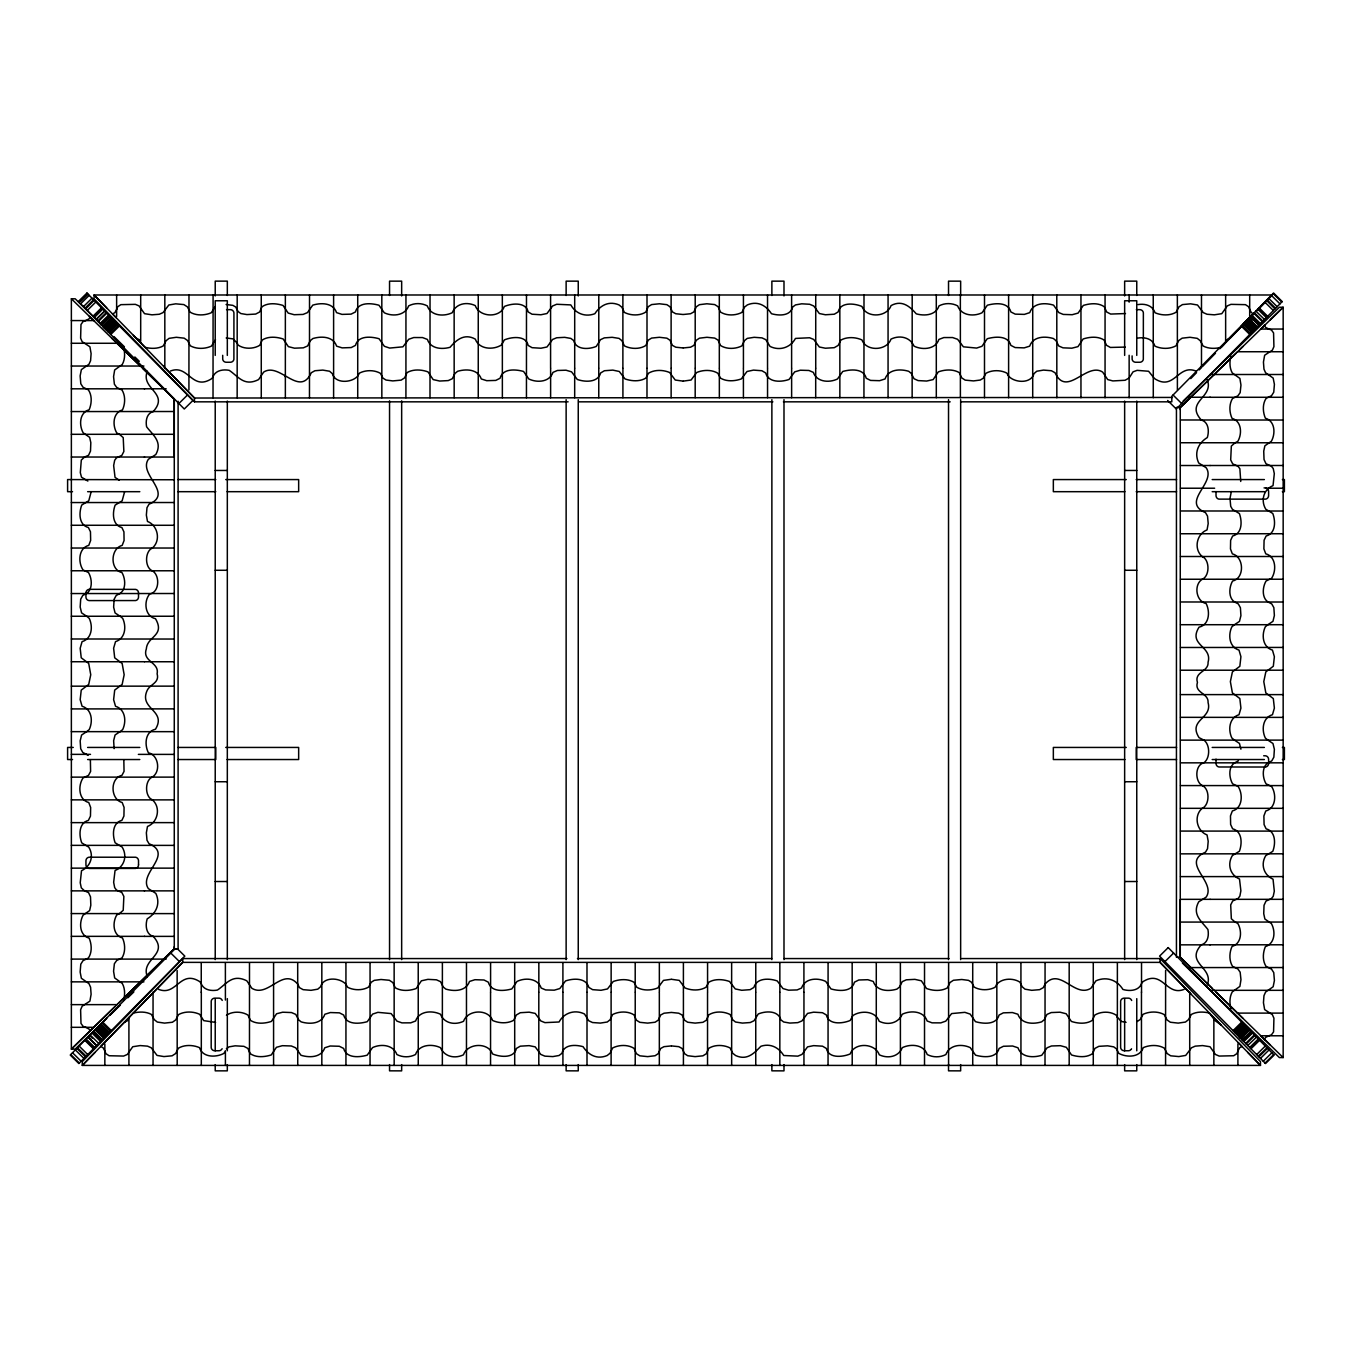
<?xml version="1.0" encoding="UTF-8"?>
<svg xmlns="http://www.w3.org/2000/svg" width="1352" height="1352" viewBox="0 0 1352 1352"><rect width="100%" height="100%" fill="white"/><g stroke="black" fill="none" stroke-linecap="round" stroke-linejoin="round"><path stroke-width="1.5" d="M174.273 401.155L173.698 398.519L142.619 368.285M174.273 456.706L174.273 399.127L71.369 298.792L71.369 1049.118L75.188 1049.118L106.774 1018.309M1132.114 355.897L1132.148 359.328A3.633 3.448 0 0 0 1135.46 362.251L1140.091 362.251A3.633 3.448 0 0 0 1143.319 359.243L1143.369 312.92A3.633 3.448 0 0 0 1139.736 309.642L1136.356 309.642M1180.262 899.655L1180.262 957.233L1211.916 988.075M1180.262 955.205L1180.262 957.233L1283.166 1057.568L1283.166 307.259L1279.364 307.259L1183.051 401.105M249.495 962.641L249.478 1065.41M285.356 397.775L285.356 376.177M1069.178 984.222L1069.178 962.641M273.577 1065.41L273.577 962.641M1080.958 294.99L1080.958 397.775M1240.73 481.464L1239.868 468.738L1238.009 466.271L1232.686 463.854L1230.692 459.917L1231.334 446.075L1235.069 442.78M1216.023 759.131L1216.023 763.745A3.633 3.448 -90 0 0 1219.031 766.99L1265.337 767.023A3.633 3.448 -90 0 0 1268.615 763.39L1268.615 759.418A3.633 3.448 -90 0 0 1265.252 755.785L1263.681 755.785M91.108 491.942L88.776 500.764L81.762 505.023C78.788 512.712 78.754 524.998 88.404 527.533L90.466 531.775L90.652 540.377L88.776 545.363C78.382 548.135 77.977 562.398 83.013 569.919L88.488 572.538C92.037 578.504 92.967 589.202 86.511 593.545M124.553 491.993L122.136 500.832L115.14 505.124C112.267 512.881 112.25 525.049 121.917 527.584L123.928 531.877L124.08 540.479L122.187 545.397C110.34 548.422 109.766 569.834 121.95 572.555C125.432 578.521 126.429 589.286 119.906 593.545L71.369 593.545M1093.278 1065.41L1093.278 962.641M84.551 890.867L81.306 887.841L80.224 882.755L81.509 870.722C90.347 866.531 94.42 856.323 88.776 847.146L81.762 842.887C78.788 835.198 78.754 822.895 88.404 820.377L90.466 816.118L90.652 807.516L88.776 802.53C78.382 799.776 77.977 785.495 83.013 777.975L88.488 775.372L90.601 771.434L90.381 759.892M147.334 371.276C140.152 389.055 169.862 392.908 153.283 411.498M1207.218 985.084C1214.383 967.322 1184.673 963.469 1201.252 944.862M123.607 1000.463C125.077 994.92 125.128 988.498 122.271 983.445L114.666 977.935L113.568 971.243L114.379 963.722L116.661 960.528L122.018 957.858C125.567 952.078 125.28 944.034 122.474 937.984C112.791 935.145 112.317 922.554 116.728 915L119.399 913.58M1230.945 355.914C1229.475 361.44 1229.407 367.862 1232.264 372.932L1239.885 378.425L1240.967 385.117L1240.156 392.655L1237.874 395.849L1232.517 398.502C1228.968 404.282 1229.255 412.343 1232.061 418.376C1241.744 421.232 1242.218 433.806 1237.824 441.36L1235.137 442.78M116.627 309.405L114.835 312.718L112.52 313.918L116.204 317.703M1237.942 1050.927L1239.699 1047.699L1242.015 1046.482L1238.331 1042.713M1231.351 491.52L1229.999 498.364L1230.709 506.29L1232.399 509.298L1239.395 513.574C1242.234 521.348 1242.336 533.499 1232.618 536.034L1230.624 540.344L1230.472 548.946L1232.348 553.864C1244.212 556.889 1244.753 578.301 1232.585 581.022C1229.103 586.988 1228.106 597.753 1234.629 602.012L1283.166 602.012M261.257 308.324L259.635 311.991L255.663 314.07L246.943 314.577L240.825 313.546L238.138 311.568L235.721 307.039L232.848 305.349L226.088 304.487M1093.278 1052.076L1094.9 1048.408L1098.872 1046.33L1107.592 1045.823L1113.71 1046.854L1116.414 1048.831L1118.814 1053.377C1126.757 1057.703 1139.922 1057.636 1143.251 1047.648C1149.724 1044.859 1158.14 1044.521 1164.326 1048.172L1167.182 1053.563L1170.68 1055.811L1178.809 1056.571L1185.721 1055.422L1191.501 1047.783L1195.236 1046.144L1202.553 1045.569L1210.006 1046.735L1215.499 1054.492L1219.166 1056.064L1233.683 1055.743L1236.843 1053.664L1237.908 1051.112M1045.096 984.07C1060.086 966.697 1074.536 998.317 1090.895 988.278L1095.948 980.808C1106.967 975.992 1117.428 980.42 1122.92 989.444C1129.731 991.489 1139.28 990.881 1141.798 983.005A7.199 6.828 0 0 1 1144.367 980.842C1162.889 970.398 1166.607 996.475 1184.183 989.343M1045.096 984.121L1043.271 987.653L1039.62 989.664L1031.745 990.323L1025.002 989.174L1022.213 986.774L1019.932 982.16C1013.206 977.766 1001.595 978.02 996.39 984.797M116.627 309.287L117.709 306.752L120.852 304.656L135.369 304.352L139.053 305.907L144.529 313.681L151.982 314.83L159.299 314.255L163.034 312.616L168.831 304.994L175.726 303.828L183.872 304.589L187.37 306.853L190.226 312.227C196.395 315.895 204.828 315.54 211.284 312.751L215.34 306.414M90.212 316.706L88.995 318.886L85.7 320.576M1264.34 1039.671L1265.54 1037.474L1268.835 1035.784M261.257 308.256L262.187 306.65C268.102 302.561 276.433 303.406 283.024 305.434L288.196 313.089L294.144 314.712L303.068 314.425L307.462 312.616L312.768 305.146C321.32 302.51 333.234 302.78 336.547 312.633L341.971 314.391L351.081 314.137L355.424 311.957C358.145 301.902 371.073 303.017 378.966 305.231L384.306 312.785C392.925 316.875 405.093 315.557 408.659 305.873A19.384 18.404 0 0 1 427.316 305.89C430.713 315.979 443.828 316.824 452.244 312.718C455.962 303.608 466.491 301.479 475.245 305.586C479.385 317.399 499.97 318.379 504.347 306.481C511.664 303.338 525.894 301.665 528.159 311.94L532.046 314.222L540.918 314.762L546.985 313.529L552.579 305.991L556.669 304.268L570.814 304.91C575.513 313.478 585.112 317.399 594.846 313.715C600.018 305.755 608.4 300.499 618.962 304.893L621.835 307.174L624.421 312.43C630.809 315.675 639.682 315.979 645.8 312.058L648.25 306.684L651.613 304.572L659.438 303.777L666.891 304.673L670.017 306.786L672.434 311.923L675.78 313.748L682.963 314.492M1093.278 1052.143L1092.348 1053.749C1086.433 1057.856 1078.102 1056.994 1071.528 1054.966L1066.339 1047.31L1060.39 1045.688L1051.467 1045.975L1047.073 1047.8L1041.784 1055.27C1033.215 1057.906 1021.301 1057.636 1017.988 1047.783L1012.58 1046.009L1003.454 1046.262L999.111 1048.442C996.39 1058.515 983.479 1057.399 975.569 1055.168L970.229 1047.614C961.644 1043.575 949.425 1044.775 945.893 1054.543A19.384 18.404 0 0 1 927.218 1054.526C923.822 1044.437 910.724 1043.575 902.291 1047.682C898.59 1056.791 888.061 1058.92 879.29 1054.813C875.167 1043.017 854.582 1042.037 850.188 1053.935C842.871 1057.061 828.641 1058.751 826.376 1048.459L822.489 1046.178L813.617 1045.637L807.55 1046.87L801.973 1054.425L797.866 1056.149L783.721 1055.506C778.904 1047.648 770.64 1043.051 760.906 1046.262C754.298 1052.971 747.284 1060.914 735.589 1055.523L732.699 1053.225L730.114 1047.969C723.742 1044.724 714.87 1044.437 708.735 1048.358L706.302 1053.732L702.922 1055.827L695.097 1056.622L687.661 1055.726L684.534 1053.614L682.101 1048.476L678.772 1046.668L671.572 1045.924M358.145 375.602C352.466 382.92 335.245 384.205 332.322 373.625L329.533 371.225L322.807 370.093L314.915 370.735L311.281 372.746C299.519 398.13 279.594 361.542 263.64 372.121L258.587 379.591C243.985 386.875 238.307 376.346 229.215 370.347C222.793 369.079 214.968 370.482 212.737 377.411A7.199 6.828 0 0 1 210.168 379.574C191.646 390.018 187.928 363.925 170.369 371.073M358.145 375.248L359.531 373.067C365.784 369.89 374.301 369.806 380.402 373.338L382.988 378.154L386.047 380.047L392.79 380.909L401.138 380.132L404.586 377.867L407.087 372.594C413.239 368.995 421.452 369.502 427.993 371.885L433.181 379.591L439.67 381.044L448.239 380.588L452.295 378.729L454.999 373.439L457.618 371.293C466.254 368.724 477.915 369.18 481.278 378.949L486.72 380.689L495.762 380.419L500.088 378.239C502.69 368.183 515.703 369.248 523.579 371.462L528.801 378.966C537.133 383.005 549.605 382.16 552.968 372.375L557.413 370.465L566.015 370.211L571.575 371.851L577.287 379.456C585.112 382.227 597.888 382.751 600.643 372.966L604.412 370.735L612.811 370.11L619.284 371.479L625.03 378.932C631.536 381.213 639.733 381.822 645.8 378.104L648.504 373.22C654.638 369.502 663.105 369.755 669.612 372.493L675.24 380.03L682.98 381.112M996.407 985.169L995.004 987.332C988.768 990.509 980.251 990.593 974.133 987.061L971.547 982.262L968.505 980.352L961.745 979.49L953.413 980.268L949.966 982.549L947.465 987.805C941.296 991.405 933.083 990.898 926.543 988.515L921.371 980.808L914.881 979.355L906.296 979.811L902.24 981.67L899.536 986.977L896.917 989.106C888.281 991.675 876.62 991.236 873.274 981.451L867.815 979.71L858.773 979.997L854.447 982.177C851.777 992.233 838.882 991.151 830.973 988.937L825.734 981.434C817.453 977.479 804.879 978.138 801.567 988.025L797.139 989.934L788.52 990.188L782.977 988.566L777.265 980.961C769.423 978.172 756.647 977.648 753.892 987.433L750.123 989.664L741.741 990.289L735.268 988.937L729.522 981.484C722.999 979.186 714.802 978.594 708.735 982.296L706.048 987.197C699.897 990.915 691.43 990.644 684.923 987.906L679.295 980.386L671.555 979.304M119.483 913.58L123.218 910.302L123.86 896.444L121.849 892.506L116.526 890.089L114.683 887.639L113.653 882.332L115.038 870.553C124.249 866.767 127.629 855.9 122.136 847.062L115.14 842.786C112.3 835.012 112.199 822.861 121.917 820.326L123.928 816.017L124.08 807.431L122.187 802.513C110.34 799.471 109.766 778.059 121.95 775.338L124.046 771.384L123.826 759.841M178.092 401.24L178.092 948.766L173.698 949.391L118.418 1003.252M1270.322 319.799L1283.166 307.259L1180.262 407.594L1180.262 957.233L1176.443 957.233L1176.443 407.594L1180.854 406.986L1236.134 353.125M104.848 1050.994L103.056 1047.699L100.741 1046.482L182.723 962.37L1160.05 962.387L1190.892 994.041M1202.418 366.629L1215.482 353.227M566.894 958.568L182.723 958.568L82.286 1061.607L82.286 1065.41L1260.47 1065.41L1260.47 1061.607L1160.05 958.568L961.627 958.568M94.927 1052.464L82.286 1065.41L182.723 962.37L182.723 958.568M1199.207 369.924L1201.489 367.575M1250.11 317.703L1230.32 338L1226.72 339.893L1225.233 342.85A18.945 17.998 0 0 1 1225.013 343.442M568.11 401.831L194.485 401.831L94.065 298.792L94.065 294.99L1272.249 294.99L1256.701 310.926M1190.74 378.628L1196.554 372.645M1219.842 348.748L1253.321 314.408M1260.605 306.938L1272.249 294.99M1223.746 344.743L1221.211 347.329C1215.33 348.799 1208.57 348.9 1203.145 345.994L1200.238 340.721L1197.23 338.338L1189.98 337.29L1182.138 338.169L1178.843 340.467L1175.97 345.825C1169.7 349.255 1161.317 349.07 1154.895 346.112C1152.597 338.693 1144.975 336.952 1137.86 338.068M174.678 949.155L70.253 1055.05L78.872 1063.551L184.818 956.117L177.636 949.019M1171.762 396.322L1273.601 293.046L1282.22 301.564L1177.795 407.442M78.788 302.02L87.424 293.536M80.867 301.259L88.049 294.178M80.596 303.862L89.215 295.344M83.385 306.684L92.004 298.184M84.939 308.256L93.558 299.755M85.599 308.932L94.116 300.313M87.187 310.537L95.806 302.037M92.882 316.317L101.501 307.8M93.457 316.892L102.076 308.391M94.184 317.635L102.803 309.135M96.009 319.478L104.628 310.977M96.11 319.579L104.729 311.078M97.631 321.134L106.25 312.633M98.172 321.675L106.791 313.174M100.065 323.601L108.684 315.1M100.538 324.074L109.157 315.574M106.774 318.903L109.647 316.064M101.197 324.75L109.816 316.25L101.316 324.869M101.484 325.038L110.07 316.486M101.653 325.207L110.272 316.706M102.87 326.44L111.489 317.94M103.158 326.728L111.777 318.227M103.394 326.964L111.946 318.396M103.546 327.133L112.182 318.633M103.732 327.319L106.605 324.48M109.478 321.641L112.351 318.802M103.935 327.522L112.554 319.021M104.138 327.725L112.689 319.14M104.358 327.961L112.841 319.309M104.526 328.13L113.061 319.528M104.881 328.485L113.45 319.917M105.236 328.857L113.838 320.323M105.591 329.212L114.21 320.694M106.166 329.787L114.802 321.286M106.267 329.888L114.835 321.337M106.74 330.378L115.224 321.725M106.859 330.496L115.528 322.046M107.585 331.24L116.356 322.875M112.216 327.285L116.526 323.043M108.092 331.747L116.728 323.246M108.464 332.119L117.1 323.618M108.65 332.305L117.337 323.872M109.833 333.505L118.469 325.004M110.779 334.468L119.415 325.967M178.87 403.521L187.506 395.021M1164.968 961.576L1173.587 953.076M1233.058 1030.63L1241.677 1022.129M1233.649 1031.238L1242.285 1022.737M1234.004 1031.593L1242.623 1023.092M1235.12 1032.725L1243.823 1024.292M1235.373 1032.979L1243.992 1024.478M1235.745 1033.367L1244.381 1024.85M1236.1 1033.722L1244.871 1025.374M1245.564 1026.05L1236.979 1034.601L1245.682 1026.185M1246.206 1026.709L1237.638 1035.277L1246.307 1026.81M1238.263 1035.902L1246.882 1027.402M1238.635 1036.274L1247.22 1027.757M1238.973 1036.629L1247.642 1028.179M1239.311 1036.967L1248.031 1028.568M1239.48 1037.153L1248.251 1028.787L1239.632 1037.305M1239.919 1037.576L1248.538 1029.075M1240.122 1037.795L1248.741 1029.294M1240.291 1037.964L1248.927 1029.463M1240.528 1038.201L1249.079 1029.632M1240.697 1038.37L1249.316 1029.869M1240.984 1038.657L1243.857 1035.835M1242.201 1039.891L1250.82 1031.39M1242.37 1040.06L1250.938 1031.525M1242.572 1040.279L1251.158 1031.728M1242.657 1040.364L1251.276 1031.863M1242.826 1040.533L1251.445 1032.032M1243.316 1041.023L1251.935 1032.522M1243.789 1041.513L1252.408 1032.996M1245.682 1043.423L1254.301 1034.922M1246.223 1043.981L1254.842 1035.463M1247.744 1045.518L1256.464 1037.119M1249.67 1047.462L1258.289 1038.961M1250.397 1048.206L1259.016 1039.705M1250.972 1048.797L1259.591 1040.296M1256.667 1054.577L1265.286 1046.059M1258.239 1056.166L1266.993 1047.783M1258.898 1056.841L1267.534 1048.341M1260.453 1058.413L1269.089 1049.912M1263.258 1061.252L1271.877 1052.752M1265.049 1063.078L1273.685 1054.577M215.492 339.774L211.419 346.112C204.997 349.07 196.615 349.255 190.345 345.825L187.489 340.467L184.193 338.169L176.335 337.29L169.101 338.338L166.093 340.721L163.169 345.994C157.745 348.9 150.985 348.799 145.103 347.329L133.409 335.347M114.903 1006.665L71.369 1049.118L174.273 948.766L174.273 399.127M1239.632 349.695L1242.927 346.501M1265.168 324.818L1260.571 329.296M109.782 1015.386L120.328 1005.111M127.849 997.793L133.865 991.912M163.66 366.358L194.502 398.029L1172.438 397.437M86.427 593.562L82.776 595.455L80.697 599.173L80.174 607.031L81.593 612.878L86.697 616.275M1268.091 762.832L1271.759 760.906L1273.854 757.188L1274.378 749.329L1272.959 743.499L1267.889 740.119M119.838 593.562L116.188 595.488L114.126 599.274L113.636 607.166L115.072 612.929L120.091 616.275M1234.663 762.832L1238.347 760.872M297.677 984.07C282.669 966.697 268.237 998.317 251.861 988.278L246.808 980.808C232.206 973.524 226.528 984.053 217.435 990.053C211.03 991.303 203.172 989.951 200.958 983.005A7.199 6.828 0 0 0 198.406 980.842C179.867 970.398 176.149 996.475 158.59 989.343M1008.169 375.602C1013.848 382.92 1031.086 384.205 1033.993 373.625L1036.781 371.225L1043.524 370.093L1051.4 370.735L1055.05 372.746C1066.796 398.13 1086.721 361.542 1102.674 372.121L1107.727 379.591L1112.865 380.926L1125.084 380.267L1129.157 377.969L1133.044 371.851L1137.1 370.347L1148.592 371.259L1153.577 377.411A7.199 6.828 0 0 0 1156.146 379.574C1174.668 390.018 1178.386 363.925 1195.962 371.073M226.359 1048.831L229.046 1046.854L235.163 1045.823L243.884 1046.33L247.855 1048.408L249.478 1052.076M226.443 1015.251C232.46 1011.11 241.805 1011.296 247.957 1015.082L250.492 1020.388C256.525 1024.309 264.806 1023.582 271.38 1021.436L276.585 1013.763L282.703 1012.209L291.525 1012.563L295.784 1014.406L298.538 1019.746L301.107 1021.858C309.726 1024.478 321.539 1024.022 324.852 1014.253L330.361 1012.547L339.436 1012.851L343.695 1015.048C346.349 1025.103 359.446 1023.903 367.271 1021.673L372.594 1014.101L377.884 1012.344L391.134 1013.577L396.964 1021.132L401.95 1022.872L410.721 1022.839L415.622 1020.997C419.002 1010.873 432.099 1010.197 440.482 1014.237C444.149 1023.413 454.847 1025.424 463.55 1021.284C467.724 1009.488 488.241 1008.66 492.618 1020.49C499.057 1023.346 507.406 1023.785 513.675 1020.304L516.396 1014.963L520.3 1012.716L529.156 1012.175L535.206 1013.408L540.817 1020.946L544.94 1022.636L559.069 1021.994C563.868 1012.918 574.752 1009.167 584.503 1014L588.728 1020.743L592.531 1022.534L600.372 1023.092L607.268 1022.011L610.09 1019.729L612.676 1014.49C619.064 1011.296 627.919 1010.975 634.02 1014.896L636.454 1020.236L639.817 1022.315L647.625 1023.109L655.095 1022.23L658.221 1020.152L660.672 1015.014L664.018 1013.206L671.183 1012.462M86.663 731.652L81.593 735.032L80.174 740.862L80.697 748.721L82.776 752.456L86.46 754.365M120.058 731.652L115.072 734.981L113.636 740.727L114.126 748.636M1234.444 624.742L1239.463 621.396L1240.916 615.633L1240.409 607.724L1238.347 603.955L1234.697 602.029M1267.838 624.742L1272.959 621.328L1274.378 615.498L1273.854 607.639L1271.759 603.922L1268.108 602.029M1268.024 762.832C1261.585 767.159 1262.514 777.873 1266.063 783.822L1271.539 786.442C1276.558 793.962 1276.17 808.226 1265.759 810.997L1263.883 815.983L1264.086 824.585L1266.131 828.844C1275.781 831.362 1275.747 843.665 1272.773 851.354L1265.776 855.613C1260.267 864.638 1263.985 875.217 1273.043 879.189L1274.311 891.205L1273.229 896.308L1271.336 898.641L1265.979 901.108L1264.035 905.299L1263.731 913.682L1264.88 919.005L1271.404 923.602C1275.747 931.393 1274.953 943.628 1265.371 946.637C1262.802 952.737 1262.295 960.833 1266.148 966.477L1271.556 969.147L1273.753 972.612L1274.412 980.487L1273.161 986.74L1265.573 992.081L1263.968 995.68L1263.444 1002.745L1264.644 1009.589L1272.384 1014.693L1273.922 1018.208L1273.567 1031.88L1271.472 1034.804L1268.953 1035.784M1283.166 762.832L1234.629 762.832C1228.106 767.074 1229.103 777.839 1232.585 783.805L1238.077 786.408C1243.079 793.894 1242.758 808.226 1232.348 810.963L1230.472 815.881L1230.624 824.483L1232.618 828.793C1242.285 831.328 1242.285 843.479 1239.395 851.253L1232.399 855.529C1226.923 864.367 1230.303 875.234 1239.497 879.003L1240.882 890.799L1239.868 896.089L1238.009 898.556L1232.686 900.973L1230.692 904.911L1231.334 918.768L1235.069 922.047M151.863 548.439C161.226 541.189 158.083 525.438 147.486 521.45L146.354 515.095L146.996 507.659L149.007 504.228C174.307 493.311 137.938 474.417 148.382 459.274L155.835 454.509C162.916 441.597 152.506 434.736 146.607 426.793C145.475 420.928 146.607 413.34 153.249 411.532M1202.672 807.921C1193.309 815.188 1196.452 830.922 1207.049 834.928L1208.198 841.282L1207.539 848.701L1205.528 852.149C1180.245 863.066 1216.597 881.96 1206.153 897.086L1198.7 901.852C1191.619 914.78 1202.029 921.625 1207.928 929.568C1209.06 935.432 1207.944 942.986 1201.336 944.828M152.117 777.163C144.985 780.357 144.698 795.365 151.508 799.471M1202.384 579.231C1209.651 575.918 1209.786 561.029 1203.043 556.906M86.731 731.635L89.232 729.556C93.136 721.258 91.936 709.192 82.066 706.234L80.174 699.643L81.238 690.111L88.708 684.467L90.753 674.749L88.708 663.426L81.238 657.799L80.174 648.267L82.066 641.659C91.936 638.702 93.153 626.669 89.232 618.354L86.731 616.275M1267.804 624.742L1265.32 626.804C1261.332 635.136 1262.683 647.152 1272.469 650.126L1274.378 656.734L1273.314 666.249L1265.827 671.893L1263.782 681.611L1265.827 692.934L1273.314 698.578L1274.378 708.11L1272.469 714.701C1262.616 717.658 1261.382 729.708 1265.32 738.023L1267.804 740.085M120.176 731.618L122.694 729.539C126.632 721.207 125.297 709.242 115.528 706.268L113.619 699.677L114.7 690.078L122.153 684.433L124.164 674.749L122.153 663.477L114.7 657.832L113.619 648.233L115.528 641.642C125.28 638.651 126.632 626.703 122.694 618.371L120.176 616.292M1234.393 624.742L1231.858 626.838C1227.903 635.17 1229.255 647.118 1239.007 650.109L1240.916 656.7L1239.835 666.299L1232.399 671.927L1230.371 681.611L1232.399 692.9L1239.835 698.528L1240.916 708.127L1239.007 714.718C1229.255 717.709 1227.903 729.658 1231.858 737.989L1234.393 740.085M151.508 548.439C144.749 552.562 144.901 567.451 152.151 570.764M1203.043 807.921C1209.77 803.815 1209.668 788.993 1202.418 785.613M1137.15 1021.537L1140.26 1019.442L1143.116 1014.287C1149.538 1011.33 1157.937 1011.144 1164.19 1014.575L1167.063 1019.932L1170.359 1022.247L1178.2 1023.109L1185.451 1022.061L1188.459 1019.678L1191.366 1014.423C1196.807 1011.516 1203.55 1011.617 1209.432 1013.071M85.599 320.576L83.08 321.573L80.985 324.48L80.613 338.169L82.151 341.684L89.908 346.771L91.108 353.616L90.584 360.68L88.962 364.279L81.373 369.62L80.14 375.89L80.799 383.748L82.996 387.213L88.387 389.883C92.24 395.528 91.75 403.64 89.164 409.74C79.43 412.597 78.889 425.069 83.131 432.758L89.654 437.355L90.821 442.679L90.499 451.061L88.573 455.252L84.601 457.027M152.235 777.113C160.939 771.908 158.742 755.058 148.399 752.794C144.275 744.58 145.12 731.567 155.48 729.218C166.989 710.273 138.867 709.225 147.047 690.703C149.751 684.163 159.823 683.132 157.119 673.786C159.604 662.058 141.791 661.787 146.354 648.825C147.233 636.133 165.485 635.862 155.48 618.692C144.799 616.377 143.413 601.167 149.768 593.95C159.705 592.379 160.043 574.904 152.235 570.781M1202.3 579.247C1193.596 584.47 1195.81 601.319 1206.153 603.567C1210.26 611.797 1209.415 624.793 1199.055 627.159C1187.648 645.259 1212.592 645.986 1208.08 662.226C1208.756 671.978 1194.103 671.572 1197.433 682.422C1194.103 693.255 1208.756 692.849 1208.08 702.601C1212.609 718.841 1187.648 719.568 1199.055 737.668L1203.871 740.102M124.215 1022.399L127.815 1020.523L129.319 1017.549A18.945 17.998 0 0 1 129.522 1016.974M133.341 1013.054C139.239 1011.634 145.965 1011.499 151.39 1014.423L154.314 1019.678L157.322 1022.061L164.555 1023.109L172.414 1022.247L175.709 1019.932L178.565 1014.575C184.835 1011.144 193.218 1011.33 199.64 1014.287L203.713 1020.625L215.593 1022.399M1209.972 465.51L1283.166 465.494M144.512 890.867L71.369 890.867M1125.489 313.546L1110.651 314.07L1106.68 311.991L1105.057 308.324M71.369 457.027L144.563 457.044M1210.023 899.333L1283.166 899.333M1125.253 347.092L1110.364 347.447L1106.578 345.318L1104.043 340.011C1098.027 336.107 1089.746 336.834 1083.155 338.98L1077.966 346.636L1071.832 348.191L1063.01 347.836L1058.768 345.994L1055.996 340.653L1053.428 338.541C1044.809 335.938 1033.013 336.378 1029.683 346.163L1024.174 347.87L1015.115 347.565L1010.857 345.368C1008.119 335.296 995.14 336.513 987.264 338.727L981.941 346.298L976.651 348.072L963.401 346.822L957.588 339.284L952.585 337.544L943.831 337.561L938.913 339.42C935.533 349.475 922.436 350.236 914.053 346.163C910.183 337.206 899.857 334.789 890.985 339.132C886.827 350.928 866.294 351.757 861.934 339.91C855.478 337.054 847.129 336.614 840.86 340.113L838.139 345.453L834.252 347.684L825.379 348.225L819.329 346.991L813.718 339.453L809.595 337.763L795.466 338.423C790.667 347.481 779.783 351.25 770.032 346.416L765.807 339.673L762.004 337.882L754.163 337.307L747.267 338.389L744.445 340.67L741.859 345.909C735.488 349.12 726.632 349.424 720.515 345.504L718.081 340.163L714.718 338.084L706.927 337.29L699.457 338.169L696.314 340.265L693.88 345.402L690.534 347.21L683.351 347.937M683.335 381.112L691.075 380.03L696.702 372.493C703.209 369.755 711.676 369.502 717.811 373.22L720.515 378.104C726.582 381.822 734.778 381.213 741.302 378.932L747.048 371.479L753.52 370.11L761.903 370.735L765.671 372.966C768.426 382.768 781.219 382.227 789.044 379.456L794.739 371.851L800.299 370.211L808.918 370.465L813.346 372.375C816.726 382.109 829.182 383.038 837.513 378.966L842.752 371.462C850.611 369.248 863.624 368.183 866.226 378.239L870.553 380.419L879.594 380.689L885.053 378.949C888.365 369.214 900.077 368.707 908.696 371.293L911.316 373.439L914.02 378.729L918.076 380.588L926.661 381.044L933.15 379.591L938.322 371.885C944.862 369.502 953.076 368.995 959.244 372.594L961.745 377.867L965.193 380.132L973.524 380.909L980.284 380.047L983.327 378.154L985.912 373.338C992.03 369.806 1000.548 369.89 1006.784 373.067L1008.169 375.248M671.2 979.304L663.46 980.386L657.832 987.906C651.326 990.644 642.859 990.915 636.724 987.197L634.02 982.296C627.953 978.594 619.757 979.186 613.25 981.484L607.504 988.937L601.032 990.289L592.632 989.664L588.864 987.433C586.109 977.581 573.332 978.223 565.508 980.961L559.796 988.566L554.236 990.188L545.633 989.934L541.189 988.025C537.842 978.24 525.353 977.412 517.022 981.434L511.8 988.937C503.89 991.134 490.979 992.25 488.309 982.177L483.999 979.997L474.941 979.71L469.499 981.451C466.119 991.219 454.492 991.675 445.839 989.106L443.219 986.977L440.515 981.67L436.459 979.811L427.891 979.355L421.401 980.808L416.213 988.515C409.673 990.898 401.459 991.405 395.308 987.805L392.807 982.549L389.359 980.268L381.01 979.49L374.267 980.352L371.209 982.262L368.623 987.061C362.522 990.593 354.004 990.509 347.751 987.332L346.365 985.169M683.351 314.492L690.551 313.748L693.88 311.923L696.314 306.786L699.44 304.673L706.876 303.777L714.701 304.572L718.081 306.684L720.515 312.058C726.649 315.979 735.522 315.675 741.893 312.43L744.479 307.174L747.369 304.893C757.914 300.499 766.297 305.755 771.468 313.715C778.887 315.81 790.328 316.284 792.661 307.039L795.5 304.91L801.702 303.811L809.645 304.268L813.752 305.991L819.329 313.529L825.396 314.762L834.268 314.222L838.155 311.94C840.42 301.665 854.65 303.338 861.968 306.481C866.378 318.362 886.929 317.399 891.069 305.586C902.021 299.553 909.997 306.566 916.25 313.833C924.667 316.233 935.871 315.303 938.998 305.89A19.384 18.404 0 0 1 957.655 305.873C961.238 315.557 973.406 316.875 982.008 312.785L987.349 305.231C995.258 303.017 1008.169 301.902 1010.89 311.957L1015.234 314.137L1024.36 314.391L1029.768 312.633C1033.08 302.78 1044.995 302.51 1053.563 305.146L1058.853 312.616L1063.247 314.425L1072.17 314.712L1078.119 313.089L1083.307 305.434C1089.881 303.406 1098.213 302.561 1104.128 306.65L1105.057 308.256M671.183 1045.924L664.001 1046.668L660.655 1048.476L658.238 1053.614L655.112 1055.726L647.659 1056.622L639.834 1055.827L636.471 1053.732L634.02 1048.358C627.903 1044.437 619.03 1044.724 612.642 1047.969L610.056 1053.225L607.183 1055.523C596.621 1059.9 588.238 1054.661 583.067 1046.685C575.648 1044.589 564.207 1044.133 561.874 1053.36L559.035 1055.506L552.833 1056.588L544.89 1056.149L540.8 1054.425L535.206 1046.87L529.139 1045.637L520.267 1046.178L516.38 1048.459C514.115 1058.751 499.885 1057.061 492.567 1053.935C488.173 1042.037 467.589 1043 463.466 1054.813C454.542 1059.106 444.385 1056.571 440.465 1047.682C432.048 1043.592 418.951 1044.437 415.537 1054.509A19.384 18.404 0 0 1 396.88 1054.526C393.331 1044.792 381.129 1043.575 372.527 1047.614L367.186 1055.168C359.294 1057.399 346.365 1058.515 343.645 1048.442L339.301 1046.262L330.192 1046.009L324.767 1047.783C321.455 1057.636 309.54 1057.906 300.989 1055.27L295.682 1047.8L291.305 1045.975L282.365 1045.688L276.433 1047.31L271.245 1054.966C264.654 1056.994 256.322 1057.856 250.407 1053.749L249.478 1052.143M1137.995 304.589C1145.212 303.406 1152.597 305.451 1155.031 312.751C1161.503 315.54 1169.919 315.895 1176.105 312.227L1178.961 306.853L1182.459 304.589L1190.588 303.828L1197.5 304.994L1203.28 312.616L1207.015 314.255L1214.333 314.83L1221.785 313.681L1227.278 305.907L1230.945 304.352L1245.462 304.656L1248.623 306.752L1249.687 309.287M119.906 593.545L174.002 593.511M1234.629 762.832L1180.533 762.849M71.369 298.792L75.188 298.792L109.478 332.237M226.528 309.642L230.296 309.642A3.633 3.448 0 0 1 233.93 313.005L233.896 359.328A3.633 3.448 0 0 1 230.584 362.251L225.97 362.251A3.633 3.448 0 0 1 222.725 359.243L222.691 355.322M71.369 320.576L92.781 320.576M1261.754 329.043L1283.166 329.043M71.369 343.273L117.218 343.273M1237.317 351.74L1283.166 351.74M71.369 366.037L143.92 366.037M1209.888 374.504L1283.166 374.504M144.326 388.784L166.161 388.784M71.369 388.818L144.647 388.818M1188.374 397.251L1210.209 397.251M1209.888 397.285L1283.166 397.285M578.673 401.831L772.871 401.831M783.416 401.831L950.186 401.831M960.731 401.831L1171.812 401.831L1171.812 398.029M1176.443 407.594L1180.262 407.594L1180.262 409.622M71.369 411.566L174.002 411.515M1180.533 419.982L1283.166 420.033M71.369 434.313L174.002 434.296M1180.533 442.746L1283.166 442.78M144.377 457.044L174.002 457.044M1180.533 465.51L1210.158 465.51M215.221 470.462L227.322 470.462M1124.644 470.462L1136.762 470.462M174.019 479.757L67.6 479.571L67.6 491.689L72.535 491.689M177.991 479.571L215.796 479.571M225.733 479.571L298.657 479.571L298.657 491.689L227.102 491.689M1126.267 479.571L1053.343 479.571L1053.343 491.689L1124.898 491.689M1136.204 479.571L1176.595 479.571M1212.186 479.571L1264.373 479.571M1282.389 479.571L1284.4 479.571L1284.4 491.689L1282.389 491.689M1180.533 488.224L1214.637 488.224M1265.844 488.224L1283.166 488.224M87.626 491.689L139.814 491.689M177.991 491.689L215.796 491.689M1136.204 491.689L1176.595 491.689M1212.186 491.689L1264.373 491.689M71.369 502.555L174.002 502.522M1180.533 510.972L1283.166 511.022M71.369 525.269L174.002 525.286M1180.533 533.753L1283.166 533.736M71.369 548.033L174.002 548.033M1180.533 556.5L1283.166 556.5M215.221 570.274L227.322 570.274M1124.644 570.274L1136.762 570.274M71.369 570.764L174.002 570.781M1180.533 579.247L1283.166 579.231M1180.533 601.978L1234.629 602.012M71.369 616.258L174.002 616.242M1180.533 624.708L1283.166 624.708M71.369 638.989L174.002 639.04M1180.533 647.49L1283.166 647.439M71.369 661.736L144.427 661.736M144.529 661.753L174.002 661.753M1180.533 670.22L1283.166 670.203M71.369 686.174L174.002 686.14M1180.533 694.607L1283.166 694.624M71.369 708.921L174.002 708.87M1180.533 717.337L1283.166 717.388M71.369 731.652L174.002 731.669M1180.533 740.135L1283.166 740.119M73.261 747.436L67.6 747.436L67.6 759.537L72.535 759.537M87.626 747.436L139.814 747.436M177.991 747.436L215.796 747.436L215.796 759.537L177.991 759.537M225.733 747.436L298.657 747.436L298.657 759.537L227.102 759.537M1126.267 747.436L1053.343 747.436L1053.343 759.537L1124.898 759.537M1176.595 747.436L1136.204 747.436L1136.204 759.537L1176.595 759.537M1212.186 747.436L1264.373 747.436M1282.389 747.436L1284.4 747.436L1284.4 759.537L1282.389 759.537M71.369 754.365L90.499 754.365M174.002 754.399L138.36 754.382M87.626 759.537L139.814 759.537M1212.186 759.537L1264.373 759.537M117.911 777.163L174.002 777.113M71.369 777.13L117.979 777.13M215.221 781.743L227.322 781.743M1124.644 781.743L1136.762 781.743M1180.533 785.58L1283.166 785.596M71.369 799.86L174.002 799.877M1180.533 808.327L1283.166 808.327M71.369 822.641L174.002 822.624M1180.533 831.074L1283.166 831.108M71.369 845.355L174.002 845.389M1283.166 853.805L1180.533 853.856M71.369 868.136L174.019 868.136M1180.533 876.603L1283.166 876.603M215.221 881.521L227.322 881.521M1124.644 881.521L1136.762 881.521M144.377 890.867L174.002 890.867M1180.533 899.333L1210.158 899.333M71.369 913.58L174.002 913.614M1180.533 922.081L1283.166 922.047M71.369 936.344L144.647 936.344M144.343 936.378L174.002 936.378M1209.888 944.794L1283.166 944.794M1180.533 944.845L1210.192 944.845M178.092 948.766L174.273 948.766L174.273 946.738M577.456 958.568L771.654 958.568M784.312 958.568L948.969 958.568M71.369 959.092L166.161 959.109M1188.374 967.576L1283.166 967.542M71.369 981.856L143.92 981.856M1209.888 990.323L1283.166 990.323M71.369 1004.637L117.218 1004.637M1237.317 1013.104L1283.166 1013.104M71.369 1027.317L92.781 1027.317M1261.754 1035.784L1283.166 1035.784M1283.166 1057.568L1279.364 1057.568L1182.409 963.047M1264.052 487.903L1265.337 487.92A3.633 3.448 -90 0 1 1268.615 491.553L1268.615 495.525A3.633 3.448 -90 0 1 1265.252 499.158L1218.946 499.125A3.633 3.448 -90 0 1 1216.023 495.812L1216.006 491.604M226.19 337.966L233.102 338.896L237.191 343.121M682.963 347.937L675.797 347.21L672.451 345.402L670 340.265L666.874 338.169L659.404 337.29L651.596 338.084L648.233 340.163L645.8 345.504C639.699 349.424 630.843 349.12 624.455 345.909L621.869 340.67L619.047 338.389L612.152 337.307L604.31 337.882L600.508 339.673L596.283 346.416C588.88 349.492 576.189 350.202 573.67 340.552L570.848 338.423L564.68 337.341L556.72 337.763L552.596 339.453L546.985 346.991L540.935 348.225L532.063 347.684L528.176 345.453C525.979 335.144 511.698 336.817 504.397 339.91L501.507 344.929C493.395 350.219 479.047 349.509 475.329 339.132C464.395 333.014 456.3 339.96 450.064 347.295C441.698 349.644 430.494 348.799 427.401 339.42L422.5 337.561L413.729 337.544L408.726 339.284L402.913 346.822L389.663 348.072L384.374 346.298L379.05 338.727C371.175 336.513 358.195 335.296 355.475 345.368L351.216 347.565L342.14 347.87L336.631 346.163C333.268 336.327 321.522 335.955 312.887 338.541L310.318 340.653L307.563 345.994L303.304 347.836L294.483 348.191L288.365 346.636L283.16 338.98C276.585 336.834 268.304 336.107 262.271 340.011L259.736 345.318C253.585 349.103 244.239 349.289 238.222 345.166L237.191 343.205M671.572 1012.462L678.755 1013.206L682.101 1015.014L684.534 1020.152L687.678 1022.23L695.148 1023.109L702.939 1022.315L706.302 1020.236L708.735 1014.896C714.853 1010.975 723.709 1011.296 730.097 1014.49L732.666 1019.729L735.488 1022.011L742.383 1023.092L750.225 1022.534L754.027 1020.743L758.252 1014C765.705 1010.857 778.296 1010.282 780.865 1019.864L783.687 1021.994L789.855 1023.075L797.815 1022.636L801.939 1020.946L807.55 1013.408L813.6 1012.175L822.472 1012.716L826.359 1014.963C828.556 1025.255 842.837 1023.582 850.154 1020.49L853.027 1015.47C861.156 1010.181 875.488 1010.89 879.206 1021.284C888.095 1025.627 898.387 1023.194 902.274 1014.237C910.64 1010.197 923.805 1010.857 927.134 1020.997L932.052 1022.839L940.806 1022.872L945.808 1021.132L951.622 1013.577L964.872 1012.344L970.161 1014.101L975.485 1021.673C983.327 1023.903 996.407 1025.086 999.077 1015.048L1003.336 1012.851L1012.394 1012.547L1017.904 1014.253C1021.267 1024.072 1033.013 1024.444 1041.648 1021.858L1044.217 1019.746L1046.989 1014.406L1051.231 1012.563L1060.053 1012.209L1066.187 1013.763L1071.376 1021.436C1077.966 1023.582 1086.247 1024.309 1092.264 1020.388L1094.799 1015.082C1100.951 1011.296 1110.296 1011.11 1116.313 1015.251L1117.36 1017.194M1201.303 419.999C1208.789 422.094 1209.263 431.288 1207.319 437.541C1198.734 442.729 1193.715 452.278 1198.7 462.975L1206.153 467.741C1216.597 482.867 1180.245 501.778 1205.528 512.678L1207.539 516.126L1208.198 523.562L1207.049 529.916C1196.469 533.922 1193.309 549.639 1202.672 556.906M153.198 936.361C145.864 934.333 145.205 925.072 147.216 918.836C155.818 913.648 160.82 904.082 155.835 893.385L148.382 888.636C137.938 873.51 174.307 854.582 149.007 843.682L146.996 840.251L146.354 832.815L147.486 826.461C158.066 822.455 161.243 806.738 151.863 799.454M1126.081 1022.332L1121.433 1021.504L1117.36 1017.296M135.994 338.017L139.594 339.893L141.301 343.459M1221.143 1025.053L1214.941 1020.523L1209.415 1013.054M84.601 890.867L88.573 892.641L90.499 896.832L90.821 905.215L89.654 910.555L83.131 915.135C78.889 922.841 79.43 935.314 89.164 938.17C91.75 944.271 92.24 952.366 88.387 958.01L82.996 960.681L80.799 964.162L80.14 972.02L81.373 978.29L88.962 983.614L90.584 987.213L91.108 994.295L89.908 1001.122L82.151 1006.226L80.613 1009.741L80.985 1023.43L83.08 1026.337L85.599 1027.317M85.767 1027.351L88.995 1029.024L90.212 1031.204M119.229 480.247L115.038 477.357L113.653 465.561L114.683 460.272L116.526 457.804L121.849 455.387L123.86 451.467L123.218 437.609L119.5 434.347M1202.3 785.58C1194.813 781.794 1194.745 764.877 1203.804 762.849C1210.293 758.421 1210.209 744.732 1203.939 740.119M119.399 434.313L116.728 432.91C112.317 425.339 112.791 412.766 122.474 409.909C125.28 403.876 125.567 395.815 122.018 390.035L116.661 387.382L114.379 384.188L113.568 376.65L114.666 369.975L122.271 364.465C125.128 359.412 125.077 352.973 123.607 347.447M1235.137 922.047L1237.824 923.467C1242.218 931.021 1241.744 943.595 1232.061 946.451C1229.255 952.501 1228.968 960.545 1232.517 966.325L1237.874 968.978L1240.156 972.189L1240.967 979.71L1239.885 986.402L1232.264 991.895C1229.407 996.965 1229.475 1003.387 1230.945 1008.913M1268.953 329.043L1271.472 330.023L1273.567 332.947L1273.922 346.636L1272.384 350.151L1264.644 355.238L1263.444 362.082L1263.968 369.147L1265.573 372.746L1273.161 378.087L1274.412 384.34L1273.753 392.215L1271.556 395.68L1266.148 398.35C1262.295 403.995 1262.802 412.09 1265.371 418.19C1275.105 421.063 1275.646 433.536 1271.404 441.225L1264.88 445.822L1263.731 451.145L1264.035 459.528L1265.979 463.719L1271.336 466.187L1273.229 468.536L1274.311 473.623L1273.043 485.638C1263.714 489.323 1260.436 500.392 1265.776 509.214L1272.773 513.473C1275.713 521.196 1275.832 533.432 1266.131 536L1264.086 540.242L1263.883 548.844L1265.759 553.83C1276.187 556.551 1276.558 570.899 1271.539 578.386L1266.063 581.005C1262.514 586.954 1261.585 597.668 1268.024 602.012M87.846 481.058L81.509 477.172L80.309 472.642L81.306 460.069L84.551 457.027M1268.835 329.043L1265.54 327.353L1264.34 325.156M1234.477 740.119L1239.463 743.431L1240.916 749.194M1253.794 313.918L1251.479 312.718L1249.721 309.473M86.511 754.365L88.15 755.396M1201.252 419.965C1184.673 401.358 1214.383 397.522 1207.218 379.743M153.283 936.412C169.862 955.002 140.152 958.855 147.334 976.634M1242.927 1018.326L1216.293 992.351M1260.571 1035.531L1270.322 1045.028M93.981 320.846L89.367 316.351M111.624 338.034L138.242 364.009M113.957 336.597L124.401 346.788M134.845 356.962L139.307 361.322M1273.128 293.519L1281.764 302.02M1271.336 295.344L1279.955 303.862M1268.531 298.184L1277.15 306.684M1266.976 299.755L1275.612 308.256M1266.435 300.313L1274.936 308.932M1264.745 302.037L1273.364 310.537M1259.05 307.8L1267.669 316.317M1258.475 308.391L1267.094 316.892M1257.732 309.135L1266.368 317.635M1255.822 311.078L1264.543 319.478M1254.284 312.633L1262.92 321.134M1253.743 313.174L1262.379 321.675M1251.851 315.1L1260.486 323.601M1251.394 315.574L1260.013 324.074M1250.651 316.317L1259.354 324.75M1250.482 316.486L1259.067 325.038L1250.262 316.706M1249.062 317.94L1251.935 320.779M1248.775 318.227L1257.394 326.728M1248.606 318.396L1257.157 326.964M1248.369 318.633L1256.988 327.133M1253.946 324.48L1256.819 327.319M1247.981 319.021L1256.481 327.657L1247.389 319.613M1247.102 319.917L1255.721 328.418L1247.034 319.985M1246.696 320.323L1255.298 328.857M1246.324 320.694L1254.96 329.212M1245.75 321.286L1254.335 329.837M1245.614 321.421L1254.284 329.888M1245.327 321.725L1253.946 330.226M1252.949 331.24L1244.026 323.043M1243.823 323.246L1252.442 331.747M1243.451 323.618L1252.07 332.119M1243.198 323.872L1251.901 332.305M1242.082 325.004L1250.701 333.505M1241.136 325.967L1249.755 334.468M1173.046 395.021L1181.665 403.521M1167.655 400.496L1176.274 408.997M170.808 953.076L179.427 961.576M102.718 1022.129L111.337 1030.63M101.772 1023.092L110.391 1031.593M100.572 1024.292L109.275 1032.725M100.403 1024.478L109.022 1032.979M100.014 1024.85L108.65 1033.367M104.138 1029.311L108.447 1033.553L99.524 1025.374M98.797 1026.1L107.467 1034.567M98.662 1026.236L107.146 1034.871M98.138 1026.759L106.859 1035.176M98.104 1026.81L106.723 1035.311M97.513 1027.402L106.149 1035.902M97.175 1027.757L105.76 1036.274M96.752 1028.179L105.371 1036.68M96.364 1028.568L105.084 1036.984M104.915 1037.153L96.144 1028.787L104.611 1037.457M95.857 1029.075L104.493 1037.576M101.4 1034.956L104.273 1037.795M95.468 1029.463L104.104 1037.964M95.248 1029.7L103.935 1038.133M95.079 1029.869L103.698 1038.37M93.575 1031.39L102.194 1039.891M93.457 1031.525L102.042 1040.06M93.203 1031.779L101.856 1040.246M93.119 1031.863L101.738 1040.364M98.696 1037.694L101.569 1040.533M92.46 1032.522L101.079 1041.023M91.987 1032.996L100.606 1041.513M90.094 1034.922L98.73 1043.423M89.553 1035.463L92.426 1038.302M88.032 1037.018L96.651 1045.518M87.931 1037.119L96.55 1045.62M86.106 1038.961L94.724 1047.462M85.379 1039.705L93.998 1048.206M84.804 1040.296L93.423 1048.797M79.109 1046.059L87.728 1054.577M77.402 1047.783L86.156 1056.166M76.861 1048.341L85.48 1056.841M75.306 1049.912L83.942 1058.413M72.518 1052.752L81.137 1061.252M70.727 1054.56L79.329 1063.078M1218.541 1022.382L1213.234 1016.941M1247.845 1052.464L1260.47 1065.41L1160.05 962.37L1160.05 958.568M106.707 307.935L94.065 294.99L194.485 398.029L194.485 401.831M346.365 984.797C340.67 977.479 323.5 976.228 320.542 986.774L317.754 989.174L311.028 990.323L303.135 989.664L299.502 987.653L297.693 984.172M104.848 1051.112L105.929 1053.664L109.073 1055.743L123.59 1056.064L127.274 1054.492L132.749 1046.735L140.202 1045.569L147.537 1046.144L151.255 1047.783L157.052 1055.422L163.947 1056.571L172.093 1055.811L175.591 1053.563L178.447 1048.172C184.616 1044.521 193.049 1044.859 199.504 1047.648C202.699 1057.771 216.1 1057.602 223.942 1053.377L225.412 1050.741L225.412 1065.41M1249.687 294.99L1249.687 316.503M1237.908 1043.913L1237.908 1065.41M1225.639 294.99L1225.639 340.941M1213.859 1019.459L1213.859 1065.41M1201.489 294.99L1201.489 366.967M1189.709 992.013L1189.709 1065.41M1177.355 294.99L1177.389 389.917M1165.61 970.482L1165.576 1065.41M1153.239 294.99L1153.29 397.758M1141.527 962.641L1141.527 992.317M1141.46 992.013L1141.46 1065.41M1136.762 295.463L1136.762 281.131L1124.644 281.131L1124.644 295.919M1136.762 355.407L1136.762 300.769L1124.644 300.769L1124.644 355.407M1136.762 401.071L1136.762 959.599M1136.762 998.638L1136.762 1050.825M1136.762 1064.616L1136.762 1070.852L1124.644 1070.852L1124.644 1064.616M1129.14 294.99L1129.14 302.172M1129.14 355.272L1129.157 397.758M1124.644 401.071L1124.644 959.599M1124.644 998.638L1124.644 1050.825M1117.377 962.641L1117.36 1065.41M1105.057 294.99L1105.057 397.758M1069.178 983.58L1069.178 1065.41M1056.791 294.99L1056.841 397.758M1045.062 962.641L1045.012 1065.41M1032.725 294.99L1032.708 397.758M1020.946 1065.41L1020.929 962.641M1008.609 294.99L1008.609 397.758M996.83 962.641L996.83 1065.41M984.509 294.99L984.493 397.758M972.713 962.641L972.73 1065.41M960.647 295.936L960.647 281.148L948.529 281.148L948.529 295.48M960.393 397.758L960.359 294.99M960.647 399.668L960.647 959.616M960.647 1064.599L960.647 1070.869L948.529 1070.835L948.529 1064.599M948.614 962.641L948.58 1065.41M948.529 399.668L948.529 959.616M936.294 294.99L936.311 397.758M924.531 962.641L924.514 1065.41M912.194 294.99L912.144 397.758M900.415 1065.41L900.381 962.641M888.061 294.99L888.061 397.758M876.282 962.641L876.282 1065.41M863.996 294.99L863.945 397.758M852.166 962.641L852.216 1065.41M839.829 294.99L839.862 397.758M828.083 962.641L828.049 1065.41M815.729 294.99L815.729 368.065M815.695 368.319L815.695 397.758M803.916 962.641L803.916 992.081M803.95 992.334L803.95 1065.41M791.613 294.99L791.613 368.065M791.63 368.319L791.63 397.758M783.991 295.936L783.991 281.148L771.874 281.148L771.874 295.48M783.991 399.668L783.991 959.616M783.991 1064.599L783.991 1070.869L771.874 1070.835L771.874 1064.599M779.851 962.641L779.851 992.081M779.834 992.334L779.834 1065.41M771.874 399.668L771.874 959.616M767.53 294.99L767.53 368.031M767.547 368.352L767.547 397.758M755.768 962.641L755.768 992.064M755.751 992.368L755.751 1065.41M743.431 294.99L743.431 368.031M743.414 368.386L743.414 397.758M731.635 962.641L731.635 992.013M731.652 992.368L731.652 1065.41M719.315 294.99L719.315 368.031M719.348 368.386L719.348 397.758M707.569 962.641L707.569 992.013M707.535 992.368L707.535 1065.41M695.198 294.99L695.198 367.964M695.182 368.403L695.182 397.758M683.402 962.641L683.402 991.996M683.419 992.436L683.419 1065.41M671.116 294.99L671.116 367.964M671.133 368.403L671.133 397.758M659.353 962.641L659.353 991.996M659.337 992.436L659.337 1065.41M647 294.99L647 368.031M646.983 368.386L646.983 397.758M635.203 962.641L635.203 992.013M635.22 992.368L635.22 1065.41M622.883 294.99L622.883 368.031M622.917 368.386L622.917 397.758M611.138 962.641L611.138 992.013M611.104 992.368L611.104 1065.41M598.784 294.99L598.784 368.031M598.767 368.352L598.767 397.758M586.988 962.641L586.988 992.064M587.005 992.368L587.005 1065.41M578.25 295.936L578.25 281.148L566.133 281.148L566.133 295.48M578.25 399.668L578.25 959.616M578.25 1064.599L578.25 1070.869L566.133 1070.835L566.133 1064.599M574.701 294.99L574.701 368.065M574.684 368.319L574.684 397.758M566.133 399.668L566.133 959.616M562.905 962.641L562.905 992.081M562.922 992.334L562.922 1065.41M550.585 294.99L550.585 368.065M550.619 368.319L550.619 397.758M538.84 962.641L538.84 992.081M538.806 992.334L538.806 1065.41M526.486 294.99L526.452 397.758M514.689 962.641L514.706 1065.41M502.336 294.99L502.369 397.758M490.59 962.641L490.59 992.114M490.556 992.267L490.556 1065.41M478.253 294.99L478.253 397.758M466.474 962.641L466.474 1065.41M454.137 294.99L454.171 397.758M442.391 962.641L442.357 1065.41M430.037 294.99L430.004 397.758M418.224 962.641L418.258 1065.41M405.955 294.99L405.921 397.758M401.662 295.936L401.662 281.148L389.545 281.148L389.545 295.48M401.662 400.834L401.662 959.616M401.662 1064.599L401.662 1070.869L389.545 1070.835L389.545 1064.599M394.142 962.641L394.176 1065.41M389.545 400.834L389.545 959.616M381.822 294.99L381.839 397.758M370.059 962.641L370.042 1065.41M357.722 294.99L357.722 397.758M345.943 962.641L345.943 1065.41M333.606 294.99L333.606 397.758M321.827 962.641L321.827 1065.41M309.524 294.99L309.473 397.758M297.693 962.641L297.744 1065.41M285.356 294.99L285.356 376.836M261.257 294.99L261.274 397.758M237.191 294.99L237.158 397.758M227.322 295.463L227.322 281.131L215.221 281.131L215.221 295.919M227.322 355.407L227.322 300.769L215.221 300.769L215.221 355.407M227.322 401.071L227.322 959.599M227.322 998.638L227.322 1050.825M227.322 1064.616L227.322 1070.852L215.221 1070.852L215.221 1064.616M225.378 962.641L225.412 1000.041M215.221 401.071L215.221 959.599M215.221 998.638L215.221 1050.825M213.092 294.99L213.024 397.758M201.313 992.013L201.313 1065.41M201.245 962.641L201.245 992.317M188.976 294.99L188.925 389.917M177.146 970.482L177.196 1065.41M164.826 294.99L164.826 368.386M153.046 992.047L153.046 1065.41M140.692 294.99L140.692 340.941M128.913 1019.459L128.913 1065.41M116.627 294.99L116.627 316.503M104.848 1043.913L104.848 1065.41M222.117 1048.713A3.633 3.448 0 0 1 221.779 1049.287M221.322 1049.777A3.633 3.448 0 0 1 218.787 1050.757L214.816 1050.757A3.633 3.448 0 0 1 211.182 1047.479L211.216 1001.156A3.633 3.448 0 0 1 214.461 998.165L219.075 998.148A3.633 3.448 0 0 1 222.218 1000.429M1131.523 1048.78A3.633 3.448 0 0 1 1131.168 1049.338M1130.711 1049.828A3.633 3.448 0 0 1 1128.227 1050.757L1124.256 1050.757A3.633 3.448 0 0 1 1120.622 1047.394L1120.639 1001.072A3.633 3.448 0 0 1 1123.968 998.148L1128.582 998.148A3.633 3.448 0 0 1 1131.658 1000.497M85.936 592.97L85.936 596.942A3.633 3.448 -90 0 0 89.3 600.592L135.589 600.558A3.633 3.448 -90 0 0 138.512 597.246L138.512 592.615A3.633 3.448 -90 0 0 135.504 589.387L89.215 589.337A3.633 3.448 -90 0 0 85.936 592.97M138.529 864.756L138.512 865.179A3.633 3.448 -90 0 1 135.504 868.423L89.215 868.457A3.633 3.448 -90 0 1 85.936 864.824L85.936 860.852A3.633 3.448 -90 0 1 89.3 857.202L135.589 857.236A3.633 3.448 -90 0 1 138.512 860.548L138.529 864.756M86.951 293.046L78.332 301.564L184.278 408.997L192.897 400.496L86.951 293.046M1168.196 947.6L1159.577 956.117L1265.523 1063.551L1274.142 1055.05L1168.196 947.6M1253.76 330.412L1245.175 321.86L1253.676 330.496"/></g></svg>
